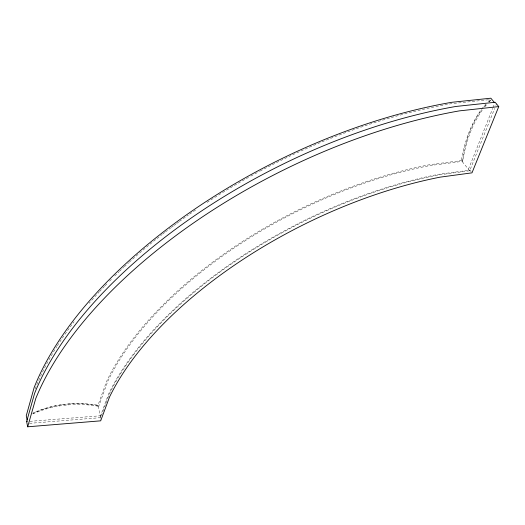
<?xml version="1.0" encoding="UTF-8"?>
<svg xmlns="http://www.w3.org/2000/svg" width="525" height="525" viewBox="0 0 525 525"><rect width="100%" height="100%" fill="white"/><g stroke="black" fill="none" stroke-linecap="round" stroke-linejoin="round"><path stroke-width="0.39" stroke-dasharray="2.62 1.97" d="M35.287 388.94L35.726 387.378A361.292 184.124 -26.8 0 1 56.858 346.507M32.852 413.884A106.116 91.547 15.8 0 1 97.683 406.127L106.614 381.38A290.568 146.895 -26.8 0 1 430.067 164.627L462.82 160.388A120.337 74.977 82 0 1 482.856 109.39M97.683 406.127L98.851 405.956L107.789 381.281A289.373 146.278 -26.8 0 1 429.719 165.605L462.354 161.372L462.82 160.388M29.453 423.353L100.59 417.657L109.377 393.862A294.184 145.701 -26.7 0 1 438.034 175.009L469.698 170.763L494.662 108.452M468.444 169.227L492.719 108.334M493.027 107.572L494.543 103.766M495.882 105.407L496.492 103.884M29.873 421.345L100.203 415.793M469.698 170.763L461.377 160.571A120.415 74.819 82 0 1 481.346 109.554M471.174 171.747L469.954 170.113L438.217 174.366A294.906 146.081 -26.7 0 0 108.642 393.881L99.855 417.716L100.268 419.278M100.59 417.657L98.011 405.215A106.24 91.573 15.9 0 0 33.121 412.945M481.806 108.951A120.415 74.819 82 0 1 485.599 104.304M488.099 101.614A120.415 74.819 82 0 1 490.179 99.593L451.329 103.688A361.292 184.124 -26.8 0 0 291.598 155.308M57.323 345.772A361.292 184.124 -26.8 0 1 74.117 321.727M89.132 303.253A361.292 184.124 -26.8 0 1 90.274 301.934M91.783 300.208A361.292 184.124 -26.8 0 1 99.061 292.143M99.593 291.565A361.292 184.124 -26.8 0 1 104.488 286.368M105.046 285.784A361.292 184.124 -26.8 0 1 107.277 283.474M109.541 281.164A361.292 184.124 -26.8 0 1 112.409 278.283M114.739 275.973A361.292 184.124 -26.8 0 1 118.88 271.943M119.477 271.366A361.292 184.124 -26.8 0 1 123.716 267.35M124.327 266.779A361.292 184.124 -26.8 0 1 128.651 262.776M129.281 262.205A361.292 184.124 -26.8 0 1 156.352 239.078M156.988 238.567A361.292 184.124 -26.8 0 1 162.14 234.491M162.789 233.986A361.292 184.124 -26.8 0 1 164.745 232.463M165.401 231.958A361.292 184.124 -26.8 0 1 170.677 227.929M171.347 227.43A361.292 184.124 -26.8 0 1 173.348 225.927M174.018 225.428A361.292 184.124 -26.8 0 1 176.032 223.939M176.708 223.44A361.292 184.124 -26.8 0 1 178.736 221.95M179.412 221.458A361.292 184.124 -26.8 0 1 188.324 215.086M189.637 214.167A361.292 184.124 -26.8 0 1 196.908 209.16M207.04 202.42A361.292 184.124 -26.8 0 1 250.149 176.492M250.858 176.098A361.292 184.124 -26.8 0 1 259.435 171.445M260.157 171.058A361.292 184.124 -26.8 0 1 290.863 155.656M462.354 161.372A107.159 65.993 82.6 0 1 481.924 109.568M484.339 106.614A107.159 65.993 82.6 0 1 486.353 104.396M488.972 101.804A107.159 65.993 82.6 0 1 490.599 100.354M484.706 106.995A120.337 74.977 82 0 1 487.115 104.14M489.116 101.975A120.337 74.977 82 0 1 490.658 100.426M32.799 413.608A94.71 80.843 15.4 0 1 98.851 405.956"/><path stroke-width="0.79" d="M26.637 421.601L34.604 393.363A365.262 184.524 -26.8 0 1 455.877 106.463L495.141 102.27L498.75 106.588L471.988 172.843L440.18 177.142A295.641 145.674 -26.7 0 0 109.515 397.018L100.682 420.833L27.681 426.799L26.637 421.601L27.425 421.542M27.681 426.799L35.726 398.613A366.758 183.757 -26.8 0 1 459.342 110.88L498.75 106.588M494.347 102.408L490.836 98.201L451.815 102.296A362.834 184.951 -26.8 0 0 34.151 387.509L26.25 415.748L27.129 420.092"/></g></svg>
